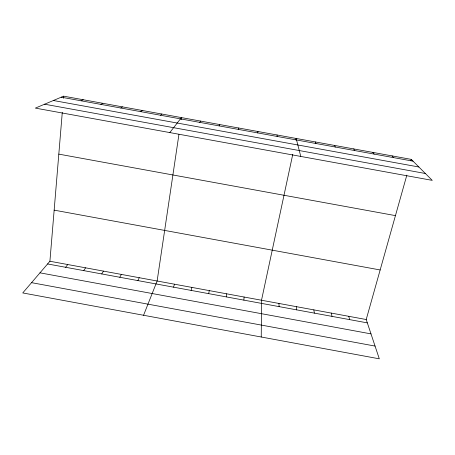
<?xml version="1.0" encoding="UTF-8"?>
<svg xmlns="http://www.w3.org/2000/svg" width="455" height="455" viewBox="0 0 455 455"><rect width="100%" height="100%" fill="white"/><g stroke="black" fill="none" stroke-linecap="round" stroke-linejoin="round"><path stroke-width="0.68" d="M261.238 337.007L261.511 300.237L292.764 154.347M257.814 132.934L257.883 131.501M243.88 300.135L244.09 297.024M406.85 175.118L366.212 319.524L379.305 358.824L22.75 292.94L49.908 261.25L62.284 112.385M63.455 98.291L63.632 96.176L411.274 159.387L432.25 180.368L35.365 108.102L63.632 96.176M226.277 296.887L226.681 293.816M178.946 134.344L157.129 281.002L143.57 315.264M181.13 119.693L181.437 117.6L169.8 132.581M208.686 293.646L209.283 290.614M238.46 129.413L238.756 128.02M295.869 139.839L296.165 138.457L300.778 156.429M191.106 290.404L191.885 287.406M410.888 160.757L411.274 159.387M173.531 287.168L174.504 284.204M219.111 125.893L219.64 124.545M137.882 280.599L139.236 277.704M119.801 277.266L121.349 274.411M199.779 122.378L200.536 121.07M101.732 273.938L103.473 271.117M83.674 270.606L85.608 267.824M65.622 267.284L67.755 264.537M160.558 115.246L161.775 114.023M140.675 111.629L142.125 110.451M120.797 108.017L122.486 106.879M100.936 104.405L102.858 103.308M81.081 100.794L83.237 99.742M61.243 97.188L413.049 161.161M53.377 100.504L418.879 166.996M44.607 104.206L425.391 173.503M58.814 154.126L395.452 215.624M54.156 210.142L380.158 269.963M49.908 261.25L366.212 319.524M47.582 263.957L367.333 322.885M39.977 272.835L371.001 333.89M31.554 282.663L375.062 346.079M392.062 155.894L393.603 157.623M372.861 152.402L374.175 154.091M353.671 148.916L354.752 150.56M334.493 145.429L335.341 147.028M315.326 141.943L315.946 143.501M348.74 316.305L349.667 319.626M331.28 313.091L332.013 316.373M313.825 309.872L314.371 313.125M296.376 306.659L296.734 309.872M277.021 134.976L277.18 136.454M278.938 303.445L279.108 306.625"/></g></svg>
